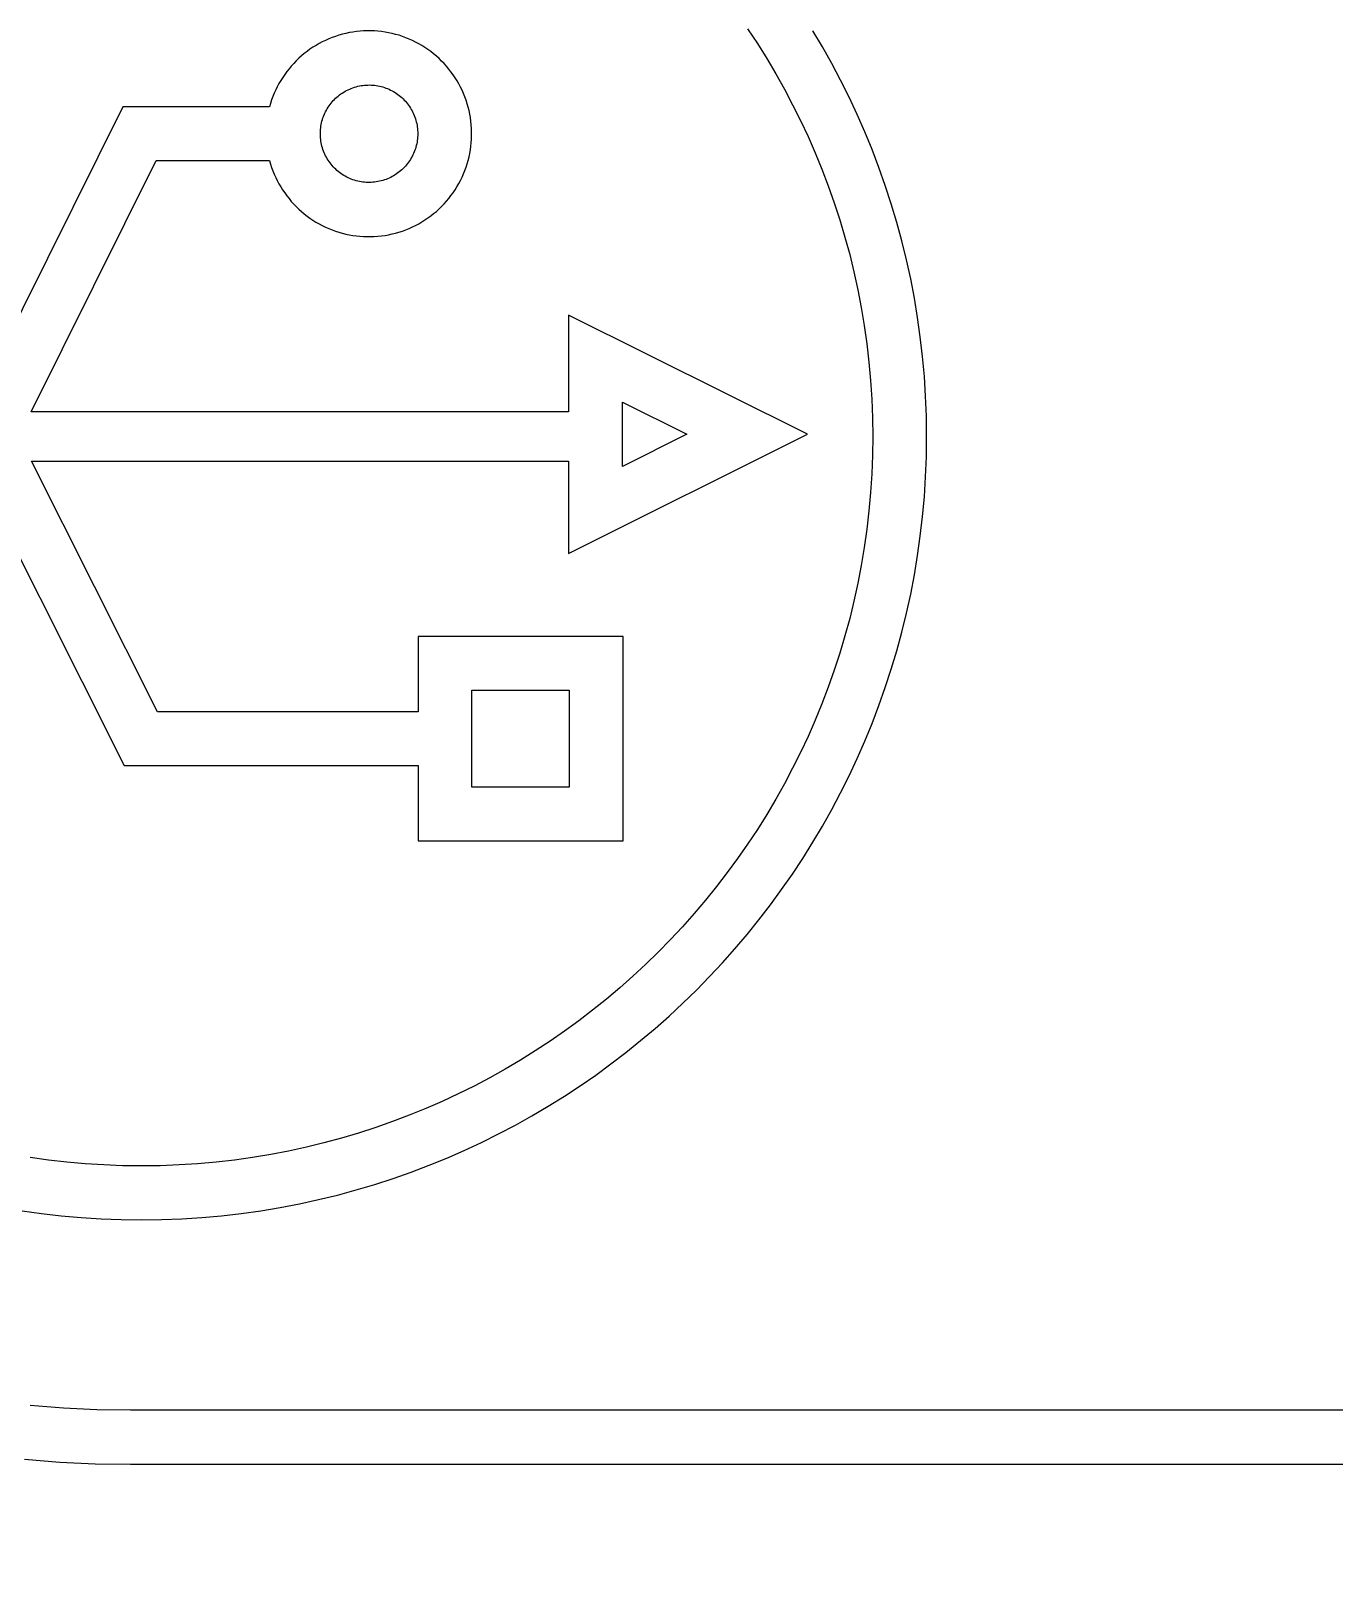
# Model space of a CAD drawing. Header units: inches. Extents: x -9 to 197, y 0 to 134.
# Drawn here: x 55.349 to 57.047, y 120.164 to 122.167 of the extents above; entities that cross this region are included whole.
import ezdxf

# ---------------------------------------------------------------- set-up
doc = ezdxf.new("R2010")
doc.units = ezdxf.units.IN
doc.layers.add('ZANO_R', color=7, linetype='Continuous', lineweight=0)
doc.layers.add('ZANO_W', color=1, linetype='Continuous', lineweight=0)
doc.styles.get("Standard").update_dxf_attribs({"font": 'arial.ttf'})
doc.dimstyles.new('amerykanie', dxfattribs={"dimtxt": 50, "dimasz": 50, "dimexe": 0.5, "dimexo": 0.5, "dimgap": 1, "dimtad": 1, "dimdec": 0, "dimzin": 0, "dimlunit": 5, "dimtxsty": 'Standard', "dimcen": 0.09, "dimclrd": 1, "dimclre": 1, "dimclrt": 1, "dimazin": 0, "dimtfac": 1, "dimtdec": 0, "dimtmove": 0, "dimatfit": 3, "dimfxl": 1, "dimtzin": 0, "dimarcsym": 1})

# ---------------------------------------------------------------- blocks, each defined once
blk = doc.blocks.new('*D398')
at = {"layer": 'ZANO_W', "color": 1, "lineweight": -2}
blk.add_arc((156.2448, 106.2917), 5.9376, 93.97094, 170.33898, dxfattribs=at)
at = {"layer": 'ZANO_W', "color": 1}
for points in [[(155.8311, 112.0484), (155.8361, 112.3817), (156.8335, 112.2001)], [(150.2253, 107.3022), (150.5574, 107.2741), (150.3072, 106.2917)]]:
    blk.add_solid(points, dxfattribs=at)
at = {"layer": 'ZANO_W', "color": 1, "insert": (151.3604, 111.687), "char_height": 1.625, "attachment_point": 5, "rotation": 42.155}
blk.add_mtext("95%%d41'", dxfattribs=at)

msp = doc.modelspace()

# ---------------------------------------------------------------- linework, layer by layer
at = {"layer": 'ZANO_R'}
for p, q in [((55.75961, 122.16376), (55.75507, 122.16264)), ((55.76419, 122.16472), (55.75961, 122.16376)), ((55.76879, 122.16553), (55.76419, 122.16472)), ((55.77343, 122.16617), (55.76879, 122.16553)), ((55.77808, 122.16665), (55.77343, 122.16617)), ((55.78274, 122.16697), (55.77808, 122.16665)), ((55.78742, 122.16713), (55.78274, 122.16697)), ((55.79209, 122.16712), (55.78742, 122.16713)), ((55.79677, 122.16695), (55.79209, 122.16712)), ((55.80143, 122.16662), (55.79677, 122.16695)), ((55.80608, 122.16612), (55.80143, 122.16662)), ((55.81071, 122.16547), (55.80608, 122.16612)), ((55.81532, 122.16465), (55.81071, 122.16547)), ((55.81989, 122.16367), (55.81532, 122.16465)), ((55.82443, 122.16253), (55.81989, 122.16367)), ((56.28349, 122.16954), (56.29613, 122.15041)), ((56.38101, 122.14608), (56.36842, 122.16729)), ((55.71286, 122.14305), (55.70907, 122.14031)), ((55.71674, 122.14566), (55.71286, 122.14305)), ((55.72071, 122.14813), (55.71674, 122.14566)), ((55.72477, 122.15046), (55.72071, 122.14813)), ((55.7289, 122.15265), (55.72477, 122.15046)), ((55.73311, 122.15469), (55.7289, 122.15265)), ((55.73738, 122.15658), (55.73311, 122.15469)), ((55.74172, 122.15833), (55.73738, 122.15658)), ((55.74612, 122.15992), (55.74172, 122.15833)), ((55.75057, 122.16136), (55.74612, 122.15992)), ((55.75507, 122.16264), (55.75057, 122.16136)), ((55.82892, 122.16124), (55.82443, 122.16253)), ((55.83337, 122.15979), (55.82892, 122.16124)), ((55.83776, 122.15818), (55.83337, 122.15979)), ((55.84209, 122.15642), (55.83776, 122.15818)), ((55.84636, 122.15452), (55.84209, 122.15642)), ((55.85057, 122.15246), (55.84636, 122.15452)), ((55.85469, 122.15026), (55.85057, 122.15246)), ((55.85874, 122.14792), (55.85469, 122.15026)), ((55.8627, 122.14544), (55.85874, 122.14792)), ((55.86658, 122.14282), (55.8627, 122.14544)), ((55.87036, 122.14006), (55.86658, 122.14282)), ((56.29613, 122.15041), (56.30832, 122.13097)), ((56.3931, 122.12456), (56.38101, 122.14608)), ((55.69168, 122.12472), (55.68854, 122.12125)), ((55.69494, 122.12808), (55.69168, 122.12472)), ((55.69831, 122.13132), (55.69494, 122.12808)), ((55.70179, 122.13444), (55.69831, 122.13132)), ((55.70538, 122.13744), (55.70179, 122.13444)), ((55.70907, 122.14031), (55.70538, 122.13744)), ((55.87404, 122.13718), (55.87036, 122.14006)), ((55.87762, 122.13417), (55.87404, 122.13718)), ((55.88109, 122.13104), (55.87762, 122.13417)), ((55.88446, 122.12779), (55.88109, 122.13104)), ((55.8877, 122.12442), (55.88446, 122.12779)), ((55.89083, 122.12094), (55.8877, 122.12442)), ((56.30832, 122.13097), (56.32004, 122.11122)), ((56.40468, 122.10271), (56.3931, 122.12456)), ((55.67726, 122.10635), (55.67477, 122.10239)), ((55.67988, 122.11022), (55.67726, 122.10635)), ((55.68264, 122.114), (55.67988, 122.11022)), ((55.68553, 122.11768), (55.68264, 122.114)), ((55.68854, 122.12125), (55.68553, 122.11768)), ((55.89383, 122.11736), (55.89083, 122.12094)), ((55.89671, 122.11367), (55.89383, 122.11736)), ((55.89945, 122.10989), (55.89671, 122.11367)), ((55.90207, 122.10601), (55.89945, 122.10989)), ((55.90454, 122.10204), (55.90207, 122.10601)), ((56.32004, 122.11122), (56.3313, 122.09117)), ((56.41574, 122.08056), (56.40468, 122.10271)), ((55.66624, 122.08576), (55.66448, 122.08142)), ((55.66815, 122.09002), (55.66624, 122.08576)), ((55.67022, 122.09422), (55.66815, 122.09002)), ((55.67242, 122.09835), (55.67022, 122.09422)), ((55.67477, 122.10239), (55.67242, 122.09835)), ((55.74964, 122.08217), (55.75137, 122.08353)), ((55.75137, 122.08353), (55.75315, 122.08484)), ((55.75315, 122.08484), (55.75497, 122.08608)), ((55.75497, 122.08608), (55.75683, 122.08726)), ((55.75683, 122.08726), (55.75873, 122.08837)), ((55.75873, 122.08837), (55.76067, 122.08942)), ((55.76067, 122.08942), (55.76265, 122.0904)), ((55.76265, 122.0904), (55.76466, 122.09131)), ((55.76466, 122.09131), (55.76669, 122.09215)), ((55.76669, 122.09215), (55.76876, 122.09292)), ((55.76876, 122.09292), (55.77085, 122.09361)), ((55.77085, 122.09361), (55.77296, 122.09424)), ((55.77296, 122.09424), (55.7751, 122.09479)), ((55.7751, 122.09479), (55.77725, 122.09526)), ((55.77725, 122.09526), (55.77942, 122.09566)), ((55.77942, 122.09566), (55.7816, 122.09599)), ((55.7816, 122.09599), (55.78379, 122.09624)), ((55.78379, 122.09624), (55.78599, 122.09641)), ((55.78599, 122.09641), (55.78819, 122.09651)), ((55.78819, 122.09651), (55.79039, 122.09653)), ((55.79039, 122.09653), (55.79259, 122.09647)), ((55.79259, 122.09647), (55.79479, 122.09634)), ((55.79479, 122.09634), (55.79699, 122.09613)), ((55.79699, 122.09613), (55.79917, 122.09584)), ((55.79917, 122.09584), (55.80135, 122.09548)), ((55.80135, 122.09548), (55.80351, 122.09505)), ((55.80351, 122.09505), (55.80565, 122.09453)), ((55.80565, 122.09453), (55.80778, 122.09395)), ((55.80778, 122.09395), (55.80988, 122.09329)), ((55.80988, 122.09329), (55.81196, 122.09256)), ((55.81196, 122.09256), (55.81401, 122.09176)), ((55.81401, 122.09176), (55.81604, 122.09088)), ((55.81604, 122.09088), (55.81803, 122.08994)), ((55.81803, 122.08994), (55.81999, 122.08893)), ((55.81999, 122.08893), (55.82191, 122.08785)), ((55.82191, 122.08785), (55.82379, 122.0867)), ((55.82379, 122.0867), (55.82563, 122.08549)), ((55.82563, 122.08549), (55.82743, 122.08422)), ((55.82743, 122.08422), (55.82919, 122.08289)), ((55.82919, 122.08289), (55.83089, 122.08149)), ((55.90688, 122.09799), (55.90454, 122.10204)), ((55.90907, 122.09386), (55.90688, 122.09799)), ((55.91112, 122.08965), (55.90907, 122.09386)), ((55.91302, 122.08538), (55.91112, 122.08965)), ((55.91477, 122.08104), (55.91302, 122.08538)), ((56.3313, 122.09117), (56.34208, 122.07083)), ((55.46891, 122.0681), (55.27098, 121.67055)), ((55.66011, 122.0681), (55.46891, 122.0681)), ((55.66141, 122.07259), (55.66011, 122.0681)), ((55.66287, 122.07703), (55.66141, 122.07259)), ((55.66448, 122.08142), (55.66287, 122.07703)), ((55.7332, 122.06169), (55.73423, 122.06364)), ((55.73423, 122.06364), (55.73533, 122.06555)), ((55.73533, 122.06555), (55.73649, 122.06743)), ((55.73649, 122.06743), (55.73772, 122.06926)), ((55.73772, 122.06926), (55.739, 122.07105)), ((55.739, 122.07105), (55.74035, 122.07279)), ((55.74035, 122.07279), (55.74176, 122.07448)), ((55.74176, 122.07448), (55.74323, 122.07613)), ((55.74323, 122.07613), (55.74476, 122.07772)), ((55.74476, 122.07772), (55.74633, 122.07926)), ((55.74633, 122.07926), (55.74796, 122.08074)), ((55.74796, 122.08074), (55.74964, 122.08217)), ((55.83089, 122.08149), (55.83255, 122.08004)), ((55.83255, 122.08004), (55.83416, 122.07853)), ((55.83416, 122.07853), (55.83571, 122.07696)), ((55.83571, 122.07696), (55.83721, 122.07535)), ((55.83721, 122.07535), (55.83865, 122.07368)), ((55.83865, 122.07368), (55.84003, 122.07196)), ((55.84003, 122.07196), (55.84135, 122.0702)), ((55.84135, 122.0702), (55.84261, 122.06839)), ((55.84261, 122.06839), (55.8438, 122.06653)), ((55.8438, 122.06653), (55.84493, 122.06464)), ((55.84493, 122.06464), (55.846, 122.06271)), ((55.846, 122.06271), (55.84699, 122.06075)), ((55.91637, 122.07665), (55.91477, 122.08104)), ((55.91781, 122.0722), (55.91637, 122.07665)), ((55.9191, 122.0677), (55.91781, 122.0722)), ((55.92023, 122.06316), (55.9191, 122.0677)), ((55.9212, 122.05859), (55.92023, 122.06316)), ((56.34208, 122.07083), (56.35238, 122.0502)), ((56.42627, 122.05811), (56.41574, 122.08056)), ((55.72683, 122.04071), (55.72714, 122.04289)), ((55.72714, 122.04289), (55.72752, 122.04506)), ((55.72752, 122.04506), (55.72797, 122.04722)), ((55.72797, 122.04722), (55.7285, 122.04936)), ((55.7285, 122.04936), (55.72911, 122.05148)), ((55.72911, 122.05148), (55.72978, 122.05357)), ((55.72978, 122.05357), (55.73053, 122.05565)), ((55.73053, 122.05565), (55.73135, 122.05769)), ((55.73135, 122.05769), (55.73224, 122.05971)), ((55.73224, 122.05971), (55.7332, 122.06169)), ((55.84699, 122.06075), (55.84792, 122.05875)), ((55.84792, 122.05875), (55.84878, 122.05672)), ((55.84878, 122.05672), (55.84956, 122.05466)), ((55.84956, 122.05466), (55.85028, 122.05257)), ((55.85028, 122.05257), (55.85092, 122.05046)), ((55.85092, 122.05046), (55.85149, 122.04833)), ((55.85149, 122.04833), (55.85198, 122.04619)), ((55.85198, 122.04619), (55.8524, 122.04402)), ((55.8524, 122.04402), (55.85274, 122.04185)), ((55.92201, 122.05398), (55.9212, 122.05859)), ((55.92266, 122.04935), (55.92201, 122.05398)), ((55.92315, 122.0447), (55.92266, 122.04935)), ((55.92347, 122.04004), (55.92315, 122.0447)), ((56.35238, 122.0502), (56.36219, 122.02929)), ((56.43627, 122.03537), (56.42627, 122.05811)), ((55.72638, 122.03411), (55.72645, 122.03631)), ((55.72638, 122.03191), (55.72638, 122.03411)), ((55.72646, 122.02971), (55.72638, 122.03191)), ((55.72645, 122.03631), (55.72661, 122.03851)), ((55.72661, 122.02751), (55.72646, 122.02971)), ((55.72661, 122.03851), (55.72683, 122.04071)), ((55.72684, 122.02531), (55.72661, 122.02751)), ((55.72715, 122.02313), (55.72684, 122.02531)), ((55.72753, 122.02096), (55.72715, 122.02313)), ((55.85275, 122.02427), (55.85241, 122.02209)), ((55.85274, 122.04185), (55.85301, 122.03966)), ((55.85302, 122.02646), (55.85275, 122.02427)), ((55.85301, 122.03966), (55.8532, 122.03746)), ((55.85321, 122.02865), (55.85302, 122.02646)), ((55.8532, 122.03746), (55.85332, 122.03526)), ((55.85332, 122.03085), (55.85321, 122.02865)), ((55.85332, 122.03526), (55.85336, 122.03306)), ((55.85336, 122.03306), (55.85332, 122.03085)), ((55.92314, 122.02135), (55.92347, 122.02601)), ((55.92364, 122.03536), (55.92347, 122.04004)), ((55.92347, 122.02601), (55.92364, 122.03068)), ((55.92364, 122.03068), (55.92364, 122.03536)), ((56.36219, 122.02929), (56.3715, 122.00811)), ((56.44572, 122.01234), (56.43627, 122.03537)), ((55.72798, 122.0188), (55.72753, 122.02096)), ((55.72852, 122.01667), (55.72798, 122.0188)), ((55.72912, 122.01455), (55.72852, 122.01667)), ((55.7298, 122.01245), (55.72912, 122.01455)), ((55.73055, 122.01038), (55.7298, 122.01245)), ((55.73137, 122.00833), (55.73055, 122.01038)), ((55.73226, 122.00632), (55.73137, 122.00833)), ((55.73323, 122.00433), (55.73226, 122.00632)), ((55.73426, 122.00239), (55.73323, 122.00433)), ((55.84602, 122.0034), (55.84496, 122.00147)), ((55.84701, 122.00536), (55.84602, 122.0034)), ((55.84794, 122.00736), (55.84701, 122.00536)), ((55.84879, 122.00939), (55.84794, 122.00736)), ((55.84958, 122.01145), (55.84879, 122.00939)), ((55.85029, 122.01354), (55.84958, 122.01145)), ((55.85093, 122.01565), (55.85029, 122.01354)), ((55.8515, 122.01778), (55.85093, 122.01565)), ((55.85199, 122.01993), (55.8515, 122.01778)), ((55.85241, 122.02209), (55.85199, 122.01993)), ((55.91909, 121.99834), (55.92022, 122.00288)), ((55.92022, 122.00288), (55.92119, 122.00746)), ((55.92119, 122.00746), (55.922, 122.01206)), ((55.922, 122.01206), (55.92266, 122.01669)), ((55.92266, 122.01669), (55.92314, 122.02135)), ((56.3715, 122.00811), (56.3803, 121.98667)), ((56.45462, 121.98904), (56.44572, 122.01234)), ((55.34947, 121.67055), (55.51252, 121.99802)), ((55.51252, 121.99802), (55.6601, 121.99802)), ((55.6601, 121.99802), (55.6614, 121.99352)), ((55.6614, 121.99352), (55.66286, 121.98908)), ((55.66286, 121.98908), (55.66447, 121.98469)), ((55.66447, 121.98469), (55.66623, 121.98036)), ((55.73535, 122.00047), (55.73426, 122.00239)), ((55.73652, 121.9986), (55.73535, 122.00047)), ((55.73774, 121.99677), (55.73652, 121.9986)), ((55.73903, 121.99498), (55.73774, 121.99677)), ((55.74038, 121.99324), (55.73903, 121.99498)), ((55.74179, 121.99155), (55.74038, 121.99324)), ((55.74326, 121.98991), (55.74179, 121.99155)), ((55.74479, 121.98831), (55.74326, 121.98991)), ((55.74637, 121.98678), (55.74479, 121.98831)), ((55.748, 121.98529), (55.74637, 121.98678)), ((55.74968, 121.98387), (55.748, 121.98529)), ((55.75141, 121.98251), (55.74968, 121.98387)), ((55.75319, 121.9812), (55.75141, 121.98251)), ((55.82922, 121.98321), (55.82747, 121.98187)), ((55.83093, 121.98461), (55.82922, 121.98321)), ((55.83259, 121.98606), (55.83093, 121.98461)), ((55.83419, 121.98757), (55.83259, 121.98606)), ((55.83574, 121.98914), (55.83419, 121.98757)), ((55.83724, 121.99076), (55.83574, 121.98914)), ((55.83868, 121.99243), (55.83724, 121.99076)), ((55.84006, 121.99414), (55.83868, 121.99243)), ((55.84138, 121.99591), (55.84006, 121.99414)), ((55.84263, 121.99772), (55.84138, 121.99591)), ((55.84383, 121.99957), (55.84263, 121.99772)), ((55.84496, 122.00147), (55.84383, 121.99957)), ((55.91301, 121.98067), (55.91476, 121.98501)), ((55.91476, 121.98501), (55.91636, 121.9894)), ((55.91636, 121.9894), (55.9178, 121.99385)), ((55.9178, 121.99385), (55.91909, 121.99834)), ((56.3803, 121.98667), (56.3886, 121.96497)), ((56.46296, 121.96548), (56.45462, 121.98904)), ((55.66623, 121.98036), (55.66814, 121.97609)), ((55.66814, 121.97609), (55.6702, 121.97189)), ((55.6702, 121.97189), (55.6724, 121.96777)), ((55.6724, 121.96777), (55.67475, 121.96372)), ((55.67475, 121.96372), (55.67724, 121.95976)), ((55.75501, 121.97996), (55.75319, 121.9812)), ((55.75687, 121.97878), (55.75501, 121.97996)), ((55.75878, 121.97767), (55.75687, 121.97878)), ((55.76072, 121.97662), (55.75878, 121.97767)), ((55.76269, 121.97565), (55.76072, 121.97662)), ((55.7647, 121.97474), (55.76269, 121.97565)), ((55.76674, 121.9739), (55.7647, 121.97474)), ((55.7688, 121.97313), (55.76674, 121.9739)), ((55.7709, 121.97244), (55.7688, 121.97313)), ((55.77301, 121.97182), (55.7709, 121.97244)), ((55.77514, 121.97127), (55.77301, 121.97182)), ((55.7773, 121.97079), (55.77514, 121.97127)), ((55.77947, 121.9704), (55.7773, 121.97079)), ((55.78165, 121.97007), (55.77947, 121.9704)), ((55.78384, 121.96983), (55.78165, 121.97007)), ((55.78603, 121.96965), (55.78384, 121.96983)), ((55.78823, 121.96956), (55.78603, 121.96965)), ((55.79044, 121.96954), (55.78823, 121.96956)), ((55.79264, 121.9696), (55.79044, 121.96954)), ((55.79484, 121.96973), (55.79264, 121.9696)), ((55.79704, 121.96994), (55.79484, 121.96973)), ((55.79922, 121.97023), (55.79704, 121.96994)), ((55.8014, 121.97059), (55.79922, 121.97023)), ((55.80356, 121.97103), (55.8014, 121.97059)), ((55.8057, 121.97154), (55.80356, 121.97103)), ((55.80782, 121.97213), (55.8057, 121.97154)), ((55.80993, 121.97279), (55.80782, 121.97213)), ((55.81201, 121.97352), (55.80993, 121.97279)), ((55.81406, 121.97433), (55.81201, 121.97352)), ((55.81608, 121.9752), (55.81406, 121.97433)), ((55.81807, 121.97615), (55.81608, 121.9752)), ((55.82003, 121.97716), (55.81807, 121.97615)), ((55.82195, 121.97824), (55.82003, 121.97716)), ((55.82383, 121.97939), (55.82195, 121.97824)), ((55.82567, 121.9806), (55.82383, 121.97939)), ((55.82747, 121.98187), (55.82567, 121.9806)), ((55.90205, 121.96004), (55.90453, 121.96401)), ((55.90453, 121.96401), (55.90686, 121.96806)), ((55.90686, 121.96806), (55.90906, 121.97219)), ((55.90906, 121.97219), (55.91111, 121.9764)), ((55.91111, 121.9764), (55.91301, 121.98067)), ((56.3886, 121.96497), (56.39637, 121.94302)), ((56.47074, 121.94165), (56.46296, 121.96548)), ((55.67724, 121.95976), (55.67986, 121.95589)), ((55.67986, 121.95589), (55.68262, 121.95211)), ((55.68262, 121.95211), (55.68551, 121.94843)), ((55.68551, 121.94843), (55.68852, 121.94486)), ((55.68852, 121.94486), (55.69166, 121.94139)), ((55.88768, 121.94163), (55.89081, 121.94511)), ((55.89081, 121.94511), (55.89381, 121.9487)), ((55.89381, 121.9487), (55.89669, 121.95238)), ((55.89669, 121.95238), (55.89943, 121.95617)), ((55.89943, 121.95617), (55.90205, 121.96004)), ((56.39637, 121.94302), (56.40361, 121.92083)), ((55.69166, 121.94139), (55.69491, 121.93803)), ((55.69491, 121.93803), (55.69828, 121.93479)), ((55.69828, 121.93479), (55.70176, 121.93166)), ((55.70176, 121.93166), (55.70535, 121.92866)), ((55.70535, 121.92866), (55.70904, 121.92579)), ((55.70904, 121.92579), (55.71283, 121.92305)), ((55.71283, 121.92305), (55.71671, 121.92044)), ((55.86267, 121.92063), (55.86655, 121.92324)), ((55.86655, 121.92324), (55.87033, 121.926)), ((55.87033, 121.926), (55.87401, 121.92888)), ((55.87401, 121.92888), (55.8776, 121.93189)), ((55.8776, 121.93189), (55.88107, 121.93502)), ((55.88107, 121.93502), (55.88443, 121.93827)), ((55.88443, 121.93827), (55.88768, 121.94163)), ((56.47794, 121.91758), (56.47074, 121.94165)), ((55.71671, 121.92044), (55.72068, 121.91797)), ((55.72068, 121.91797), (55.72474, 121.91564)), ((55.72474, 121.91564), (55.72887, 121.91345)), ((55.72887, 121.91345), (55.73308, 121.91141)), ((55.73308, 121.91141), (55.73735, 121.90951)), ((55.73735, 121.90951), (55.74169, 121.90777)), ((55.74169, 121.90777), (55.74609, 121.90617)), ((55.74609, 121.90617), (55.75054, 121.90474)), ((55.75054, 121.90474), (55.75504, 121.90345)), ((55.75504, 121.90345), (55.75958, 121.90233)), ((55.75958, 121.90233), (55.76415, 121.90136)), ((55.81528, 121.90143), (55.81986, 121.9024)), ((55.81986, 121.9024), (55.82439, 121.90354)), ((55.82439, 121.90354), (55.82889, 121.90483)), ((55.82889, 121.90483), (55.83333, 121.90628)), ((55.83333, 121.90628), (55.83773, 121.90789)), ((55.83773, 121.90789), (55.84206, 121.90964)), ((55.84206, 121.90964), (55.84633, 121.91155)), ((55.84633, 121.91155), (55.85053, 121.9136)), ((55.85053, 121.9136), (55.85466, 121.9158)), ((55.85466, 121.9158), (55.85871, 121.91814)), ((55.85871, 121.91814), (55.86267, 121.92063)), ((56.40361, 121.92083), (56.41031, 121.89841)), ((56.48456, 121.89326), (56.47794, 121.91758)), ((55.76415, 121.90136), (55.76876, 121.90056)), ((55.76876, 121.90056), (55.77339, 121.89991)), ((55.77339, 121.89991), (55.77804, 121.89943)), ((55.77804, 121.89943), (55.78271, 121.89911)), ((55.78271, 121.89911), (55.78738, 121.89895)), ((55.78738, 121.89895), (55.79206, 121.89896)), ((55.79206, 121.89896), (55.79673, 121.89913)), ((55.79673, 121.89913), (55.8014, 121.89946)), ((55.8014, 121.89946), (55.80605, 121.89995)), ((55.80605, 121.89995), (55.81068, 121.90061)), ((55.81068, 121.90061), (55.81528, 121.90143)), ((56.41031, 121.89841), (56.41648, 121.87576)), ((56.49058, 121.86871), (56.48456, 121.89326)), ((56.41648, 121.87576), (56.42209, 121.85289)), ((56.49601, 121.84393), (56.49058, 121.86871)), ((56.42209, 121.85289), (56.42714, 121.82982)), ((56.50082, 121.81893), (56.49601, 121.84393)), ((56.42714, 121.82982), (56.43163, 121.80654)), ((56.43163, 121.80654), (56.43554, 121.78306)), ((56.50502, 121.79372), (56.50082, 121.81893)), ((56.36146, 121.64146), (56.0498, 121.79679)), ((56.0498, 121.79679), (56.0498, 121.67055)), ((56.43554, 121.78306), (56.43887, 121.7594)), ((56.5086, 121.76831), (56.50502, 121.79372)), ((56.51155, 121.74271), (56.5086, 121.76831)), ((56.43887, 121.7594), (56.44161, 121.73555)), ((56.51385, 121.71692), (56.51155, 121.74271)), ((56.44161, 121.73555), (56.44376, 121.71153)), ((56.44376, 121.71153), (56.4453, 121.68735)), ((56.51551, 121.69095), (56.51385, 121.71692)), ((56.12009, 121.68342), (56.20426, 121.64146)), ((56.12009, 121.59949), (56.12009, 121.68342)), ((56.4453, 121.68735), (56.44623, 121.66301)), ((56.51651, 121.66481), (56.51551, 121.69095)), ((56.0498, 121.67055), (55.34947, 121.67055)), ((56.44623, 121.66301), (56.44654, 121.63851)), ((56.51684, 121.63851), (56.51651, 121.66481)), ((56.0498, 121.48612), (56.36146, 121.64146)), ((56.20426, 121.64146), (56.12009, 121.59949)), ((56.44654, 121.63851), (56.44623, 121.61402)), ((56.51651, 121.61221), (56.51684, 121.63851)), ((55.27107, 121.60648), (55.47054, 121.20979)), ((55.51396, 121.27987), (55.34971, 121.60648)), ((55.34971, 121.60648), (56.0498, 121.60648)), ((56.0498, 121.60648), (56.0498, 121.48612)), ((56.44623, 121.61402), (56.4453, 121.58968)), ((56.51551, 121.58608), (56.51651, 121.61221)), ((56.4453, 121.58968), (56.44376, 121.56549)), ((56.51385, 121.56011), (56.51551, 121.58608)), ((56.44376, 121.56549), (56.44161, 121.54148)), ((56.51155, 121.53432), (56.51385, 121.56011)), ((56.44161, 121.54148), (56.43887, 121.51763)), ((56.5086, 121.50871), (56.51155, 121.53432)), ((56.43887, 121.51763), (56.43554, 121.49397)), ((56.50502, 121.4833), (56.5086, 121.50871)), ((56.43554, 121.49397), (56.43163, 121.47049)), ((56.50082, 121.4581), (56.50502, 121.4833)), ((56.43163, 121.47049), (56.42714, 121.44721)), ((56.42714, 121.44721), (56.42209, 121.42413)), ((56.49601, 121.4331), (56.50082, 121.4581)), ((56.42209, 121.42413), (56.41648, 121.40127)), ((56.49058, 121.40832), (56.49601, 121.4331)), ((56.48456, 121.38377), (56.49058, 121.40832)), ((56.41648, 121.40127), (56.41031, 121.37862)), ((56.47794, 121.35945), (56.48456, 121.38377)), ((55.85379, 121.37803), (55.85379, 121.27987)), ((56.12102, 121.37803), (55.85379, 121.37803)), ((56.12102, 121.11163), (56.12102, 121.37803)), ((56.41031, 121.37862), (56.40361, 121.3562)), ((56.40361, 121.3562), (56.39637, 121.33401)), ((56.47074, 121.33537), (56.47794, 121.35945)), ((56.39637, 121.33401), (56.3886, 121.31206)), ((56.46296, 121.31155), (56.47074, 121.33537)), ((55.92409, 121.18171), (55.92409, 121.30795)), ((55.92409, 121.30795), (56.05072, 121.30795)), ((56.05072, 121.30795), (56.05072, 121.18171)), ((56.3886, 121.31206), (56.3803, 121.29036)), ((56.45462, 121.28798), (56.46296, 121.31155)), ((56.3803, 121.29036), (56.3715, 121.26892)), ((56.44572, 121.26468), (56.45462, 121.28798)), ((55.85379, 121.27987), (55.51396, 121.27987)), ((56.3715, 121.26892), (56.36219, 121.24774)), ((56.43627, 121.24166), (56.44572, 121.26468)), ((56.36219, 121.24774), (56.35238, 121.22683)), ((56.42627, 121.21892), (56.43627, 121.24166)), ((56.35238, 121.22683), (56.34208, 121.2062)), ((55.47054, 121.20979), (55.85379, 121.20979)), ((55.85379, 121.20979), (55.85379, 121.11163)), ((56.34208, 121.2062), (56.3313, 121.18585)), ((56.41574, 121.19647), (56.42627, 121.21892)), ((56.05072, 121.18171), (55.92409, 121.18171)), ((56.3313, 121.18585), (56.32004, 121.1658)), ((56.40468, 121.17431), (56.41574, 121.19647)), ((56.32004, 121.1658), (56.30832, 121.14605)), ((56.3931, 121.15247), (56.40468, 121.17431)), ((56.30832, 121.14605), (56.29613, 121.12661)), ((56.38101, 121.13094), (56.3931, 121.15247)), ((56.29613, 121.12661), (56.28349, 121.10749)), ((56.36842, 121.10974), (56.38101, 121.13094)), ((55.85379, 121.11163), (56.12102, 121.11163)), ((56.28349, 121.10749), (56.2704, 121.08869)), ((56.35534, 121.08886), (56.36842, 121.10974)), ((56.2704, 121.08869), (56.25688, 121.07022)), ((56.34177, 121.06833), (56.35534, 121.08886)), ((56.25688, 121.07022), (56.24293, 121.05208)), ((56.32772, 121.04814), (56.34177, 121.06833)), ((56.24293, 121.05208), (56.22855, 121.0343)), ((56.3132, 121.02831), (56.32772, 121.04814)), ((56.22855, 121.0343), (56.21376, 121.01687)), ((56.29822, 121.00884), (56.3132, 121.02831)), ((56.21376, 121.01687), (56.19856, 120.9998)), ((56.28278, 120.98974), (56.29822, 121.00884)), ((56.18296, 120.9831), (56.16697, 120.96677)), ((56.19856, 120.9998), (56.18296, 120.9831)), ((56.2669, 120.97102), (56.28278, 120.98974)), ((56.16697, 120.96677), (56.1506, 120.95083)), ((56.25058, 120.9527), (56.2669, 120.97102)), ((56.1506, 120.95083), (56.13384, 120.93528)), ((56.23383, 120.93476), (56.25058, 120.9527)), ((56.13384, 120.93528), (56.11672, 120.92013)), ((56.21666, 120.91724), (56.23383, 120.93476)), ((56.09923, 120.90539), (56.08139, 120.89105)), ((56.11672, 120.92013), (56.09923, 120.90539)), ((56.19908, 120.90012), (56.21666, 120.91724)), ((56.08139, 120.89105), (56.0632, 120.87715)), ((56.1627, 120.86715), (56.18109, 120.88342)), ((56.18109, 120.88342), (56.19908, 120.90012)), ((56.04467, 120.86367), (56.02581, 120.85062)), ((56.0632, 120.87715), (56.04467, 120.86367)), ((56.14393, 120.85132), (56.1627, 120.86715)), ((56.02581, 120.85062), (56.00663, 120.83802)), ((56.12477, 120.83594), (56.14393, 120.85132)), ((55.98712, 120.82587), (55.96731, 120.81418)), ((56.00663, 120.83802), (55.98712, 120.82587)), ((56.08535, 120.80653), (56.10524, 120.821)), ((56.10524, 120.821), (56.12477, 120.83594)), ((55.9472, 120.80296), (55.92679, 120.79221)), ((55.96731, 120.81418), (55.9472, 120.80296)), ((56.0651, 120.79252), (56.08535, 120.80653)), ((55.90609, 120.78195), (55.88512, 120.77217)), ((55.92679, 120.79221), (55.90609, 120.78195)), ((56.0445, 120.77899), (56.0651, 120.79252)), ((55.86387, 120.76289), (55.84236, 120.75411)), ((55.88512, 120.77217), (55.86387, 120.76289)), ((56.00228, 120.7534), (56.02356, 120.76595)), ((56.02356, 120.76595), (56.0445, 120.77899)), ((55.82059, 120.74585), (55.79858, 120.7381)), ((55.84236, 120.75411), (55.82059, 120.74585)), ((55.95877, 120.72981), (55.98069, 120.74135)), ((55.98069, 120.74135), (56.00228, 120.7534)), ((55.75383, 120.7242), (55.73111, 120.71805)), ((55.77632, 120.73088), (55.75383, 120.7242)), ((55.79858, 120.7381), (55.77632, 120.73088)), ((55.93655, 120.71879), (55.95877, 120.72981)), ((55.66166, 120.70295), (55.63811, 120.69905)), ((55.68502, 120.70742), (55.66166, 120.70295)), ((55.70817, 120.71246), (55.68502, 120.70742)), ((55.73111, 120.71805), (55.70817, 120.71246)), ((55.89122, 120.69832), (55.91403, 120.70829)), ((55.91403, 120.70829), (55.93655, 120.71879)), ((55.37186, 120.69573), (55.34812, 120.69905)), ((55.39577, 120.693), (55.37186, 120.69573)), ((55.41987, 120.69086), (55.39577, 120.693)), ((55.44413, 120.68932), (55.41987, 120.69086)), ((55.46854, 120.68839), (55.44413, 120.68932)), ((55.49311, 120.68808), (55.46854, 120.68839)), ((55.51768, 120.68839), (55.49311, 120.68808)), ((55.5421, 120.68932), (55.51768, 120.68839)), ((55.56636, 120.69086), (55.5421, 120.68932)), ((55.59045, 120.693), (55.56636, 120.69086)), ((55.61438, 120.69573), (55.59045, 120.693)), ((55.63811, 120.69905), (55.61438, 120.69573)), ((55.84475, 120.68002), (55.86812, 120.6889)), ((55.86812, 120.6889), (55.89122, 120.69832)), ((55.77305, 120.65678), (55.79721, 120.66396)), ((55.79721, 120.66396), (55.82111, 120.67171)), ((55.82111, 120.67171), (55.84475, 120.68002)), ((55.69917, 120.63877), (55.72403, 120.64418)), ((55.72403, 120.64418), (55.74866, 120.65018)), ((55.74866, 120.65018), (55.77305, 120.65678)), ((55.33742, 120.62978), (55.36291, 120.62621)), ((55.36291, 120.62621), (55.38859, 120.62328)), ((55.38859, 120.62328), (55.41446, 120.62098)), ((55.41446, 120.62098), (55.44051, 120.61933)), ((55.54571, 120.61933), (55.57176, 120.62098)), ((55.57176, 120.62098), (55.59763, 120.62328)), ((55.59763, 120.62328), (55.62332, 120.62621)), ((55.62332, 120.62621), (55.64881, 120.62978)), ((55.64881, 120.62978), (55.6741, 120.63397)), ((55.6741, 120.63397), (55.69917, 120.63877)), ((55.44051, 120.61933), (55.46673, 120.61833)), ((55.46673, 120.61833), (55.49311, 120.618)), ((55.49311, 120.618), (55.51949, 120.61833)), ((55.51949, 120.61833), (55.54571, 120.61933)), ((55.39151, 120.37241), (55.34793, 120.37605)), ((55.43518, 120.37027), (55.39151, 120.37241)), ((55.47891, 120.36965), (55.43518, 120.37027)), ((62.36132, 120.36965), (55.47891, 120.36965)), ((55.34065, 120.30614), (55.38665, 120.30229)), ((55.38665, 120.30229), (55.43275, 120.30004)), ((55.43275, 120.30004), (55.47891, 120.29939)), ((55.47891, 120.29939), (62.36132, 120.29939))]:
    msp.add_line(p, q, dxfattribs=at)

# ---------------------------------------------------------------- dimensions: what is measured, and where the dimension line sits
at = {"layer": 'ZANO_W'}
dim = msp.add_angular_dim_2l(base=(153.62268, 111.61897), line1=((-1.70141, 106.29167), (190.28727, 106.29167)), line2=((156.24739, 106.31761), (157.97255, 123.63182)), dimstyle='amerykanie', override={"dimtxt": 1.625, "dimasz": 1, "dimgap": 0.5, "dimdec": 4, "dimaunit": 1, "dimadec": 1, "dimtdec": 4, "dimtmove": 1, "dimfrac": 2}, dxfattribs=at)
dim.commit()
dim.dimension.update_dxf_attribs({"geometry": '*D398', "text_midpoint": (151.36035, 111.68698)})

doc.saveas('drawing.dxf')
